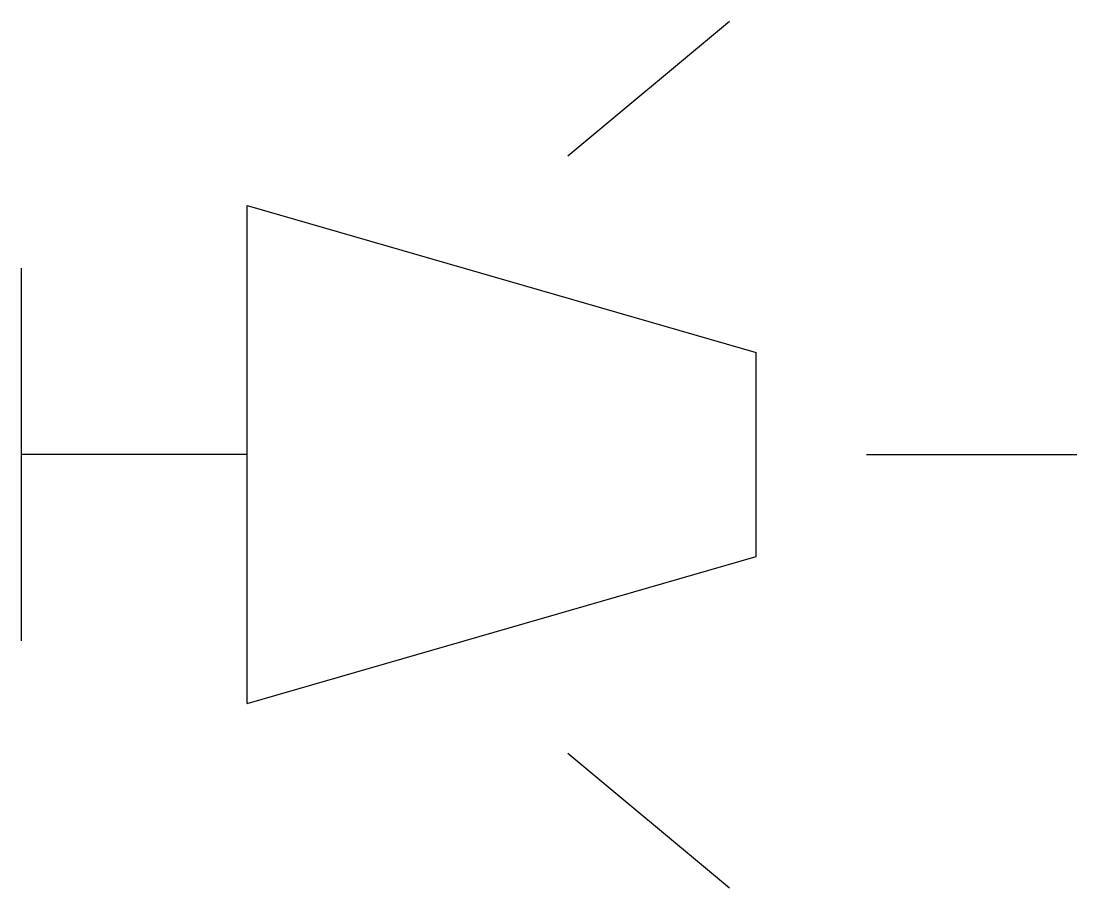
# Model space of a CAD drawing. Extents: x 1169.164 to 1169.435, y 540.533 to 540.756.
import ezdxf

# ---------------------------------------------------------------- set-up
doc = ezdxf.new("R2010")
doc.units = 0
doc.header["$LTSCALE"] = 48
doc.header["$MEASUREMENT"] = 0
doc.layers.get('0').update_dxf_attribs({"linetype": 'CONTINUOUS'})

msp = doc.modelspace()

# ---------------------------------------------------------------- linework, layer by layer
at = {"color": 8}
for p, q in [((1169.30465, 540.72094), (1169.34616, 540.75552)), ((1169.38142, 540.64419), (1169.43545, 540.64419)), ((1169.30465, 540.56744), (1169.34616, 540.53286))]:
    msp.add_line(p, q, dxfattribs=at)
for p, q in [((1169.22219, 540.70815), (1169.35299, 540.67036)), ((1169.22219, 540.58023), (1169.22219, 540.70815)), ((1169.1641, 540.69205), (1169.1641, 540.59633)), ((1169.35299, 540.61802), (1169.35299, 540.67036)), ((1169.22219, 540.64419), (1169.1641, 540.64419)), ((1169.22219, 540.58023), (1169.35299, 540.61802))]:
    msp.add_line(p, q)

doc.saveas('drawing.dxf')
